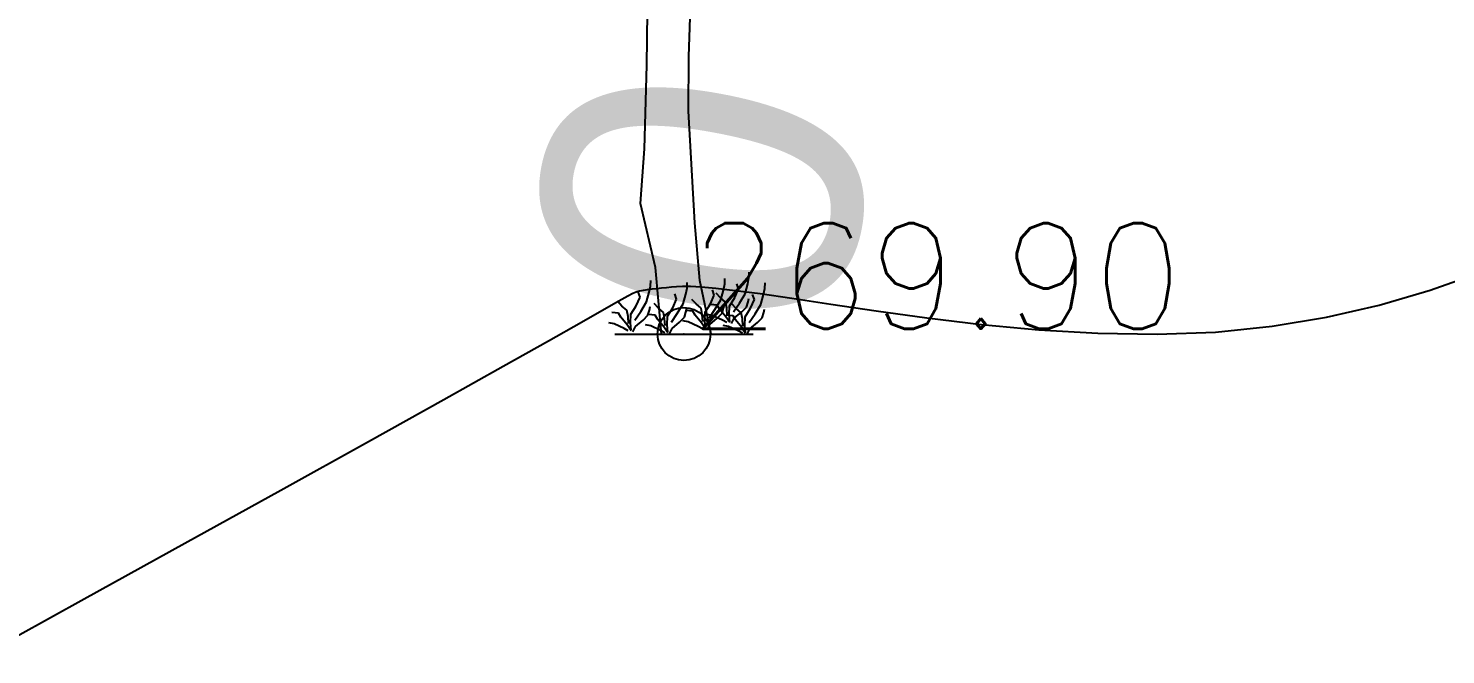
# Model space of a CAD drawing. Header units: millimetres. Extents: x 524954 to 526204, y 9523489 to 9524010.
# Drawn here: x 525516.23 to 525529.64, y 9523566.72 to 9523572.65 of the extents above; entities that cross this region are included whole.
import ezdxf
from ezdxf.enums import TextEntityAlignment as Align

# ---------------------------------------------------------------- set-up
doc = ezdxf.new("R2010")
doc.units = ezdxf.units.MM
doc.header["$PDMODE"] = 32
doc.header["$PDSIZE"] = 0.5
doc.linetypes.add('ACAD_ISO12W100', pattern=[21, 12, -3, 0, -3, 0, -3])
for name, color, linetype in [('Arbre', 34, 'ACAD_ISO12W100'), ('CN_10_00', 1, 'Continuous'), ('Route - Route de la corniche de Brazzaville - Textes - Tabulations', 1, 'Continuous'), ('TopoAlt', 3, 'Continuous'), ('TOPOJIS', 7, 'Continuous')]:
    doc.layers.add(name, color=color, linetype=linetype)
doc.styles.add('Affichages route', font='arial.ttf', dxfattribs={"height": 0.5})
doc.styles.add('Simplex 1.0', font='Simplex.shx', dxfattribs={"width": 0.99, "height": 1})

# ---------------------------------------------------------------- blocks, each defined once
blk = doc.blocks.new('TCPOINT M')
at = {"color": 0}
blk.add_point((0, 0), dxfattribs=at)
at = {"layer": 'TopoAlt', "style": 'Simplex 1.0', "width": 0.99}
blk.add_attdef('ALT', (0.15, 0.15), '', height=1, dxfattribs=at)
blk = doc.blocks.new('v088')
at = {"linetype": 'Continuous'}
for p, q in [((0.045, 2.625), (0.064, 3.179)), ((-0.352, 2.542), (-0.344, 3.046)), ((0.043, 2.109), (0.045, 2.625)), ((-0.373, 1.752), (-0.352, 2.542)), ((0.102, 1.053), (0.043, 2.109)), ((-0.412, 1.235), (-0.373, 1.752)), ((-0.268, 0.628), (-0.412, 1.235)), ((0.151, 0.506), (0.102, 1.053)), ((-0.213, 0), (-0.268, 0.628)), ((0.256, 0), (0.151, 0.506)), ((-0.654, 0), (0.654, 0))]:
    blk.add_line(p, q, dxfattribs=at)
at = {"color": 3, "linetype": 'Continuous'}
for p, q in [((0.615, 0.531), (0.618, 0.584)), ((-0.329, 0.397), (-0.317, 0.454)), ((-0.317, 0.454), (-0.315, 0.507)), ((0.017, 0.377), (0.029, 0.435)), ((0.029, 0.435), (0.031, 0.488)), ((0.286, 0.368), (0.269, 0.418)), ((0.349, 0.322), (0.373, 0.416)), ((0.373, 0.416), (0.385, 0.474)), ((0.385, 0.474), (0.387, 0.526)), ((0.481, 0.344), (0.517, 0.426)), ((0.517, 0.426), (0.5, 0.476)), ((0.579, 0.38), (0.603, 0.474)), ((0.603, 0.474), (0.615, 0.531)), ((0.752, 0.373), (0.765, 0.43)), ((0.765, 0.43), (0.767, 0.483)), ((-0.587, 0.264), (-0.627, 0.308)), ((-0.452, 0.267), (-0.416, 0.349)), ((-0.416, 0.349), (-0.433, 0.399)), ((-0.409, 0.214), (-0.353, 0.303)), ((-0.353, 0.303), (-0.329, 0.397)), ((-0.24, 0.245), (-0.281, 0.288)), ((-0.106, 0.248), (-0.07, 0.329)), ((-0.07, 0.329), (-0.087, 0.38)), ((-0.063, 0.195), (-0.007, 0.284)), ((-0.007, 0.284), (0.017, 0.377)), ((0.115, 0.284), (0.075, 0.327)), ((0.161, 0.243), (0.115, 0.284)), ((0.2, 0.207), (0.25, 0.286)), ((0.25, 0.286), (0.286, 0.368)), ((0.315, 0.274), (0.25, 0.279)), ((0.293, 0.233), (0.349, 0.322)), ((0.346, 0.341), (0.305, 0.385)), ((0.337, 0.236), (0.315, 0.274)), ((0.392, 0.301), (0.346, 0.341)), ((0.375, 0.245), (0.382, 0.279)), ((0.404, 0.243), (0.392, 0.301)), ((0.43, 0.264), (0.481, 0.344)), ((0.495, 0.24), (0.454, 0.284)), ((0.469, 0.209), (0.524, 0.291)), ((0.524, 0.291), (0.579, 0.38)), ((0.591, 0.255), (0.606, 0.303)), ((0.606, 0.303), (0.613, 0.337)), ((0.63, 0.243), (0.666, 0.325)), ((0.666, 0.325), (0.649, 0.375)), ((0.673, 0.19), (0.728, 0.279)), ((0.728, 0.279), (0.752, 0.373)), ((-0.618, 0.197), (-0.683, 0.202)), ((-0.596, 0.159), (-0.618, 0.197)), ((-0.536, 0.087), (-0.596, 0.159)), ((-0.541, 0.224), (-0.587, 0.264)), ((-0.529, 0.166), (-0.541, 0.224)), ((-0.524, 0.099), (-0.529, 0.166)), ((-0.505, 0.106), (-0.502, 0.188)), ((-0.502, 0.188), (-0.452, 0.267)), ((-0.464, 0.132), (-0.409, 0.214)), ((-0.387, 0.132), (-0.341, 0.178)), ((-0.341, 0.178), (-0.327, 0.226)), ((-0.272, 0.178), (-0.337, 0.183)), ((-0.327, 0.226), (-0.32, 0.26)), ((-0.25, 0.139), (-0.272, 0.178)), ((-0.19, 0.067), (-0.25, 0.139)), ((-0.195, 0.204), (-0.24, 0.245)), ((-0.183, 0.147), (-0.195, 0.204)), ((-0.178, 0.079), (-0.183, 0.147)), ((-0.159, 0.087), (-0.156, 0.168)), ((-0.156, 0.168), (-0.106, 0.248)), ((-0.118, 0.113), (-0.063, 0.195)), ((-0.041, 0.113), (0.005, 0.159)), ((0.005, 0.159), (0.019, 0.207)), ((0.019, 0.207), (0.026, 0.24)), ((0.084, 0.216), (0.019, 0.221)), ((0.106, 0.178), (0.084, 0.216)), ((0.166, 0.106), (0.106, 0.178)), ((0.173, 0.185), (0.161, 0.243)), ((0.178, 0.118), (0.173, 0.185)), ((0.197, 0.125), (0.2, 0.207)), ((0.272, 0.173), (0.221, 0.183)), ((0.238, 0.151), (0.293, 0.233)), ((0.243, 0.091), (0.315, 0.151)), ((0.365, 0.13), (0.272, 0.173)), ((0.315, 0.151), (0.361, 0.197)), ((0.397, 0.163), (0.337, 0.236)), ((0.361, 0.197), (0.375, 0.245)), ((0.433, 0.108), (0.397, 0.163)), ((0.464, 0.173), (0.399, 0.178)), ((0.409, 0.175), (0.404, 0.243)), ((0.428, 0.183), (0.43, 0.264)), ((0.433, 0.113), (0.428, 0.183)), ((0.45, 0.099), (0.474, 0.149)), ((0.486, 0.135), (0.464, 0.173)), ((0.474, 0.149), (0.546, 0.209)), ((0.546, 0.063), (0.486, 0.135)), ((0.541, 0.2), (0.495, 0.24)), ((0.553, 0.142), (0.541, 0.2)), ((0.546, 0.209), (0.591, 0.255)), ((0.558, 0.075), (0.553, 0.142)), ((0.577, 0.082), (0.579, 0.163)), ((0.579, 0.163), (0.63, 0.243)), ((0.618, 0.108), (0.673, 0.19)), ((0.695, 0.108), (0.74, 0.154)), ((0.74, 0.154), (0.755, 0.202)), ((0.755, 0.202), (0.762, 0.236)), ((-0.661, 0.096), (-0.712, 0.106)), ((-0.567, 0.053), (-0.661, 0.096)), ((-0.527, 0.031), (-0.567, 0.053)), ((-0.5, 0.031), (-0.536, 0.087)), ((-0.5, 0.036), (-0.505, 0.106)), ((-0.483, 0.022), (-0.459, 0.072)), ((-0.459, 0.072), (-0.387, 0.132)), ((-0.315, 0.077), (-0.365, 0.087)), ((-0.221, 0.034), (-0.315, 0.077)), ((-0.18, 0.012), (-0.221, 0.034)), ((-0.154, 0.012), (-0.19, 0.067)), ((-0.154, 0.017), (-0.159, 0.087)), ((-0.137, 0.002), (-0.113, 0.053)), ((-0.113, 0.053), (-0.041, 0.113)), ((0.041, 0.115), (-0.01, 0.125)), ((0.135, 0.072), (0.041, 0.115)), ((0.175, 0.05), (0.135, 0.072)), ((0.202, 0.05), (0.166, 0.106)), ((0.202, 0.055), (0.197, 0.125)), ((0.219, 0.041), (0.243, 0.091)), ((0.406, 0.108), (0.365, 0.13)), ((0.421, 0.072), (0.37, 0.082)), ((0.514, 0.029), (0.421, 0.072)), ((0.555, 0.007), (0.514, 0.029)), ((0.582, 0.007), (0.546, 0.063)), ((0.582, 0.012), (0.577, 0.082)), ((0.599, -0.002), (0.623, 0.048)), ((0.623, 0.048), (0.695, 0.108))]:
    blk.add_line(p, q, dxfattribs=at)

msp = doc.modelspace()

# ---------------------------------------------------------------- linework, layer by layer
at = {"layer": 'CN_10_00', "elevation": 270, "flags": 128}
msp.add_lwpolyline([(525515.803, 9523566.724), (525516.761, 9523567.252), (525517.714, 9523567.778), (525518.623, 9523568.281), (525519.452, 9523568.741), (525520.163, 9523569.137), (525520.726, 9523569.453), (525521.154, 9523569.694), (525521.465, 9523569.871), (525521.681, 9523569.993), (525521.82, 9523570.073), (525521.903, 9523570.12), (525521.951, 9523570.144), (525521.983, 9523570.156), (525522.015, 9523570.165), (525522.052, 9523570.173), (525522.091, 9523570.179), (525522.133, 9523570.185), (525522.177, 9523570.19), (525522.223, 9523570.195), (525522.269, 9523570.199), (525522.316, 9523570.204), (525522.364, 9523570.208), (525522.421, 9523570.211), (525522.496, 9523570.211), (525522.598, 9523570.205), (525522.735, 9523570.193), (525522.918, 9523570.171), (525523.155, 9523570.14), (525523.455, 9523570.096), (525523.824, 9523570.04), (525524.254, 9523569.976), (525524.733, 9523569.91), (525525.25, 9523569.849), (525525.793, 9523569.799), (525526.35, 9523569.766), (525526.911, 9523569.757), (525527.464, 9523569.777), (525527.998, 9523569.831), (525528.514, 9523569.917), (525529.011, 9523570.032), (525529.492, 9523570.174), (525529.956, 9523570.337)], dxfattribs=at)

# ---------------------------------------------------------------- block references
at = {"layer": 'Arbre'}
msp.add_blockref('v088', (525522.435, 9523569.758), dxfattribs=at)
at = {"layer": 'TOPOJIS'}
ref = msp.add_blockref('TCPOINT M', (525522.435, 9523569.758, 269.9), dxfattribs=at)
ref.add_attrib('ALT', '269.90', (525522.485, 9523569.808, 269.9), dxfattribs={"layer": 'TopoAlt', "height": 1, "style": 'Simplex 1.0', "width": 0.99})

# ---------------------------------------------------------------- texts
at = {"layer": 'Route - Route de la corniche de Brazzaville - Textes - Tabulations', "style": 'Affichages route'}
msp.add_text('360.0', height=3, rotation=259.4975, dxfattribs=at).set_placement((525524.299, 9523580.211), align=Align.MIDDLE_LEFT)

doc.saveas('drawing.dxf')
